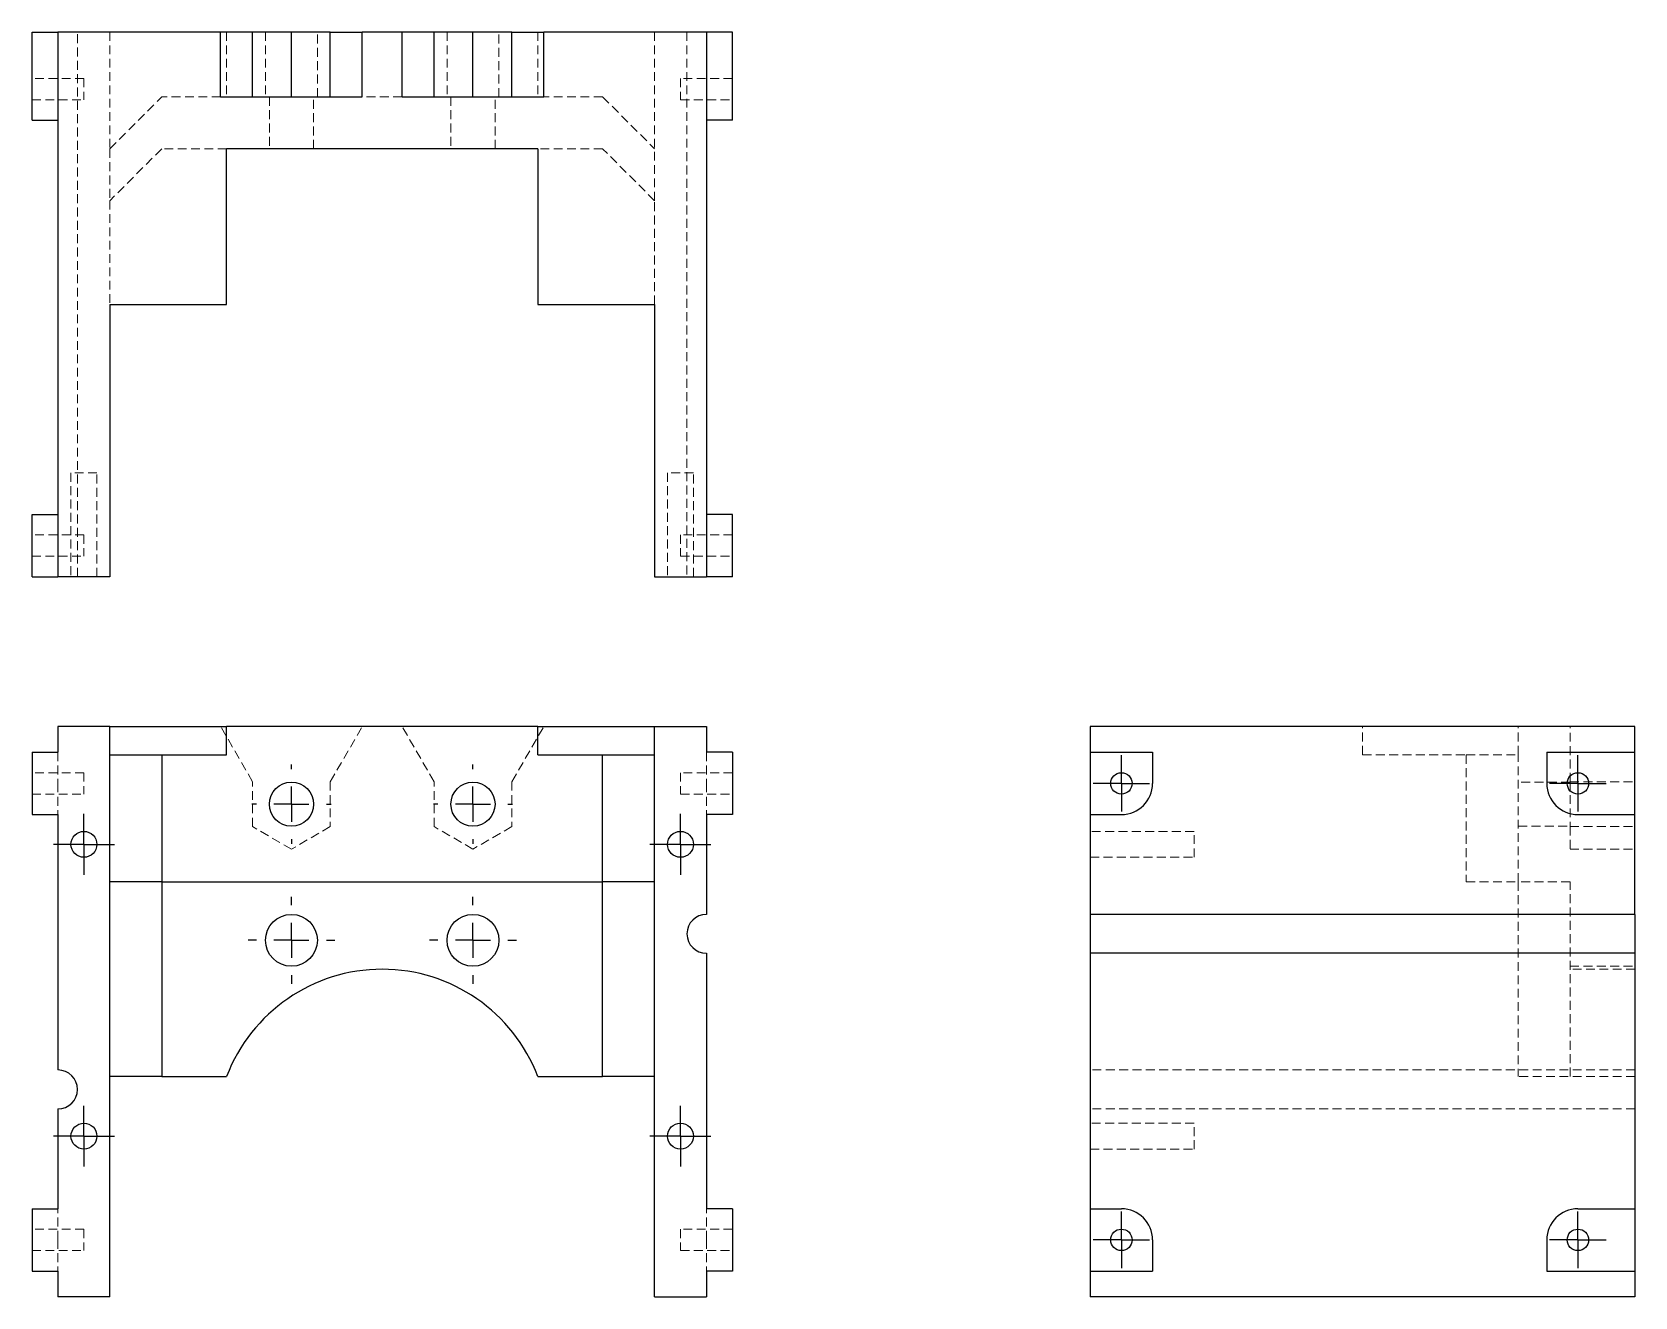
# Model space of a CAD drawing. Header units: millimetres. Extents: x 33 to 262, y 16 to 197.
import ezdxf

# ---------------------------------------------------------------- set-up
doc = ezdxf.new("R2010")
doc.units = ezdxf.units.MM
doc.linetypes.add('HIDDEN', pattern=[1.905, 1.27, -0.635])
doc.layers.add('10', color=7, linetype='Continuous')

# ---------------------------------------------------------------- blocks, each defined once
blk = doc.blocks.new('SW_CENTERMARKSYMBOL_0')
at = {"layer": '10', "color": 0}
for p, q in [((0, 5), (0, 5.65)), ((0, 0), (0, 2.5)), ((-5, 0), (-5.65, 0)), ((0, 0), (-2.5, 0)), ((0, 0), (0, -2.5)), ((0, 0), (2.5, 0)), ((5, 0), (5.65, 0)), ((0, -5), (0, -5.65))]:
    blk.add_line(p, q, dxfattribs=at)
blk = doc.blocks.new('SW_CENTERMARKSYMBOL_1')
at = {"layer": '10', "color": 0}
for p, q in [((0, 5), (0, 5.65)), ((0, 0), (0, 2.5)), ((-5, 0), (-5.65, 0)), ((0, 0), (-2.5, 0)), ((0, 0), (0, -2.5)), ((0, 0), (2.5, 0)), ((5, 0), (5.65, 0)), ((0, -5), (0, -5.65))]:
    blk.add_line(p, q, dxfattribs=at)
blk = doc.blocks.new('SW_CENTERMARKSYMBOL_2')
at = {"layer": '10', "color": 0}
for p, q in [((0, 5), (0, 6.2)), ((0, 0), (0, 2.5)), ((-5, 0), (-6.2, 0)), ((0, 0), (-2.5, 0)), ((0, 0), (0, -2.5)), ((0, 0), (2.5, 0)), ((5, 0), (6.2, 0)), ((0, -5), (0, -6.2))]:
    blk.add_line(p, q, dxfattribs=at)
blk = doc.blocks.new('SW_CENTERMARKSYMBOL_3')
at = {"layer": '10', "color": 0}
for p, q in [((0, 5), (0, 6.2)), ((0, 0), (0, 2.5)), ((-5, 0), (-6.2, 0)), ((0, 0), (-2.5, 0)), ((0, 0), (0, -2.5)), ((0, 0), (2.5, 0)), ((5, 0), (6.2, 0)), ((0, -5), (0, -6.2))]:
    blk.add_line(p, q, dxfattribs=at)
blk = doc.blocks.new('SW_CENTERMARKSYMBOL_4')
at = {"layer": '10', "color": 0}
for p, q in [((0, 2.5), (0, 4.35)), ((0, 0), (0, 2.5)), ((-2.5, 0), (-4.35, 0)), ((0, 0), (-2.5, 0)), ((0, 0), (0, -2.5)), ((0, 0), (2.5, 0)), ((2.5, 0), (4.35, 0)), ((0, -2.5), (0, -4.35))]:
    blk.add_line(p, q, dxfattribs=at)
blk = doc.blocks.new('SW_CENTERMARKSYMBOL_5')
at = {"layer": '10', "color": 0}
for p, q in [((0, 2.5), (0, 4.35)), ((0, 0), (0, 2.5)), ((-2.5, 0), (-4.35, 0)), ((0, 0), (-2.5, 0)), ((0, 0), (0, -2.5)), ((0, 0), (2.5, 0)), ((2.5, 0), (4.35, 0)), ((0, -2.5), (0, -4.35))]:
    blk.add_line(p, q, dxfattribs=at)
blk = doc.blocks.new('SW_CENTERMARKSYMBOL_6')
at = {"layer": '10', "color": 0}
for p, q in [((0, 2.5), (0, 4.35)), ((0, 0), (0, 2.5)), ((-2.5, 0), (-4.35, 0)), ((0, 0), (-2.5, 0)), ((0, 0), (0, -2.5)), ((0, 0), (2.5, 0)), ((2.5, 0), (4.35, 0)), ((0, -2.5), (0, -4.35))]:
    blk.add_line(p, q, dxfattribs=at)
blk = doc.blocks.new('SW_CENTERMARKSYMBOL_7')
at = {"layer": '10', "color": 0}
for p, q in [((0, 2.5), (0, 4.35)), ((0, 0), (0, 2.5)), ((-2.5, 0), (-4.35, 0)), ((0, 0), (-2.5, 0)), ((0, 0), (0, -2.5)), ((0, 0), (2.5, 0)), ((2.5, 0), (4.35, 0)), ((0, -2.5), (0, -4.35))]:
    blk.add_line(p, q, dxfattribs=at)
blk = doc.blocks.new('SW_CENTERMARKSYMBOL_8')
at = {"layer": '10', "color": 0}
for p, q in [((0, 2.5), (0, 4.03)), ((0, 0), (0, 2.5)), ((-2.5, 0), (-4.03, 0)), ((0, 0), (-2.5, 0)), ((0, 0), (0, -2.5)), ((0, 0), (2.5, 0)), ((2.5, 0), (4.03, 0)), ((0, -2.5), (0, -4.03))]:
    blk.add_line(p, q, dxfattribs=at)
blk = doc.blocks.new('SW_CENTERMARKSYMBOL_9')
at = {"layer": '10', "color": 0}
for p, q in [((0, 2.5), (0, 4.03)), ((0, 0), (0, 2.5)), ((-2.5, 0), (-4.03, 0)), ((0, 0), (-2.5, 0)), ((0, 0), (0, -2.5)), ((0, 0), (2.5, 0)), ((2.5, 0), (4.03, 0)), ((0, -2.5), (0, -4.03))]:
    blk.add_line(p, q, dxfattribs=at)
blk = doc.blocks.new('SW_CENTERMARKSYMBOL_10')
at = {"layer": '10', "color": 0}
for p, q in [((0, 2.5), (0, 4.03)), ((0, 0), (0, 2.5)), ((-2.5, 0), (-4.03, 0)), ((0, 0), (-2.5, 0)), ((0, 0), (0, -2.5)), ((0, 0), (2.5, 0)), ((2.5, 0), (4.03, 0)), ((0, -2.5), (0, -4.03))]:
    blk.add_line(p, q, dxfattribs=at)
blk = doc.blocks.new('SW_CENTERMARKSYMBOL_11')
at = {"layer": '10', "color": 0}
for p, q in [((0, 2.5), (0, 4.03)), ((0, 0), (0, 2.5)), ((-2.5, 0), (-4.03, 0)), ((0, 0), (-2.5, 0)), ((0, 0), (0, -2.5)), ((0, 0), (2.5, 0)), ((2.5, 0), (4.03, 0)), ((0, -2.5), (0, -4.03))]:
    blk.add_line(p, q, dxfattribs=at)

msp = doc.modelspace()

# ---------------------------------------------------------------- linework, layer by layer
at = {"color": 7, "linetype": 'Continuous', "lineweight": 25}
for p, q in [((33, 184.3), (33, 196.89)), ((33, 196.89), (36.7, 196.89)), ((36.7, 196.89), (36.7, 119.11)), ((59.92, 196.89), (36.7, 196.89)), ((59.92, 187.63), (59.92, 196.89)), ((64.48, 196.89), (59.92, 196.89)), ((64.48, 187.63), (64.48, 196.89)), ((70.04, 196.89), (64.48, 196.89)), ((70.04, 187.63), (70.04, 196.89)), ((75.59, 196.89), (70.04, 196.89)), ((75.59, 187.63), (75.59, 196.89)), ((75.59, 196.89), (80.16, 196.89)), ((80.16, 187.63), (80.16, 196.89)), ((85.84, 196.89), (80.16, 196.89)), ((85.84, 187.63), (85.84, 196.89)), ((90.41, 196.89), (85.84, 196.89)), ((90.41, 187.63), (90.41, 196.89)), ((95.96, 196.89), (90.41, 196.89)), ((95.96, 187.63), (95.96, 196.89)), ((101.52, 196.89), (95.96, 196.89)), ((101.52, 187.63), (101.52, 196.89)), ((101.52, 196.89), (106.08, 196.89)), ((106.08, 187.63), (106.08, 196.89)), ((129.3, 196.89), (106.08, 196.89)), ((129.3, 196.89), (129.3, 119.11)), ((133, 196.89), (129.3, 196.89)), ((133, 184.3), (133, 196.89)), ((59.92, 187.63), (80.16, 187.63)), ((85.84, 187.63), (106.08, 187.63)), ((33, 184.3), (36.7, 184.3)), ((133, 184.3), (129.3, 184.3)), ((60.78, 158), (60.78, 180.22)), ((105.22, 180.22), (60.78, 180.22)), ((105.22, 180.22), (105.22, 158)), ((44.11, 158), (60.78, 158)), ((44.11, 158), (44.11, 119.11)), ((105.22, 158), (121.89, 158)), ((121.89, 158), (121.89, 119.11)), ((33, 128), (36.7, 128)), ((33, 119.11), (33, 128)), ((133, 128), (129.3, 128)), ((133, 119.11), (133, 128)), ((33, 119.11), (36.7, 119.11)), ((44.11, 119.11), (36.7, 119.11)), ((121.89, 119.11), (129.3, 119.11)), ((133, 119.11), (129.3, 119.11)), ((36.7, 97.74), (36.7, 94.04)), ((44.11, 97.74), (36.7, 97.74)), ((44.11, 16.26), (44.11, 97.74)), ((44.11, 97.74), (60.78, 97.74)), ((60.78, 93.67), (60.78, 97.74)), ((105.22, 97.74), (60.78, 97.74)), ((105.22, 93.67), (105.22, 97.74)), ((105.22, 97.74), (121.89, 97.74)), ((121.89, 16.26), (121.89, 97.74)), ((121.89, 97.74), (129.3, 97.74)), ((129.3, 97.74), (129.3, 94.04)), ((261.89, 97.74), (184.11, 97.74)), ((184.11, 97.74), (184.11, 94.04)), ((261.89, 94.04), (261.89, 97.74)), ((33, 94.04), (33, 85.15)), ((33, 94.04), (36.7, 94.04)), ((133, 94.04), (129.3, 94.04)), ((133, 94.04), (133, 85.15)), ((184.11, 94.04), (184.11, 85.15)), ((184.11, 94.04), (193, 94.04)), ((193, 94.04), (193, 89.59)), ((249.3, 94.04), (249.3, 89.59)), ((249.3, 94.04), (261.89, 94.04)), ((261.89, 85.15), (261.89, 94.04)), ((44.11, 93.67), (60.78, 93.67)), ((51.52, 93.67), (51.52, 75.52)), ((105.22, 93.67), (121.89, 93.67)), ((114.48, 75.52), (114.48, 93.67)), ((33, 85.15), (36.7, 85.15)), ((36.7, 85.15), (36.7, 48.67)), ((129.3, 85.15), (129.3, 70.89)), ((133, 85.15), (129.3, 85.15)), ((184.11, 85.15), (188.56, 85.15)), ((184.11, 85.15), (184.11, 70.89)), ((253.74, 85.15), (261.89, 85.15)), ((261.89, 70.89), (261.89, 85.15)), ((51.52, 75.52), (44.11, 75.52)), ((51.52, 75.52), (51.52, 47.74)), ((51.52, 75.52), (114.48, 75.52)), ((121.89, 75.52), (114.48, 75.52)), ((114.48, 47.74), (114.48, 75.52)), ((261.89, 70.89), (184.11, 70.89)), ((184.11, 70.89), (184.11, 65.33)), ((261.89, 70.89), (261.89, 65.33)), ((129.3, 65.33), (129.3, 28.85)), ((261.89, 65.33), (184.11, 65.33)), ((184.11, 65.33), (184.11, 28.85)), ((261.89, 65.33), (261.89, 28.85)), ((51.52, 47.74), (44.11, 47.74)), ((51.52, 47.74), (60.78, 47.74)), ((105.22, 47.74), (114.48, 47.74)), ((121.89, 47.74), (114.48, 47.74)), ((36.7, 43.11), (36.7, 28.85)), ((33, 28.85), (33, 19.96)), ((33, 28.85), (36.7, 28.85)), ((133, 28.85), (129.3, 28.85)), ((133, 28.85), (133, 19.96)), ((184.11, 28.85), (184.11, 19.96)), ((184.11, 28.85), (188.56, 28.85)), ((253.74, 28.85), (261.89, 28.85)), ((261.89, 28.85), (261.89, 19.96)), ((193, 24.41), (193, 19.96)), ((249.3, 24.41), (249.3, 19.96)), ((33, 19.96), (36.7, 19.96)), ((36.7, 19.96), (36.7, 16.26)), ((133, 19.96), (129.3, 19.96)), ((129.3, 19.96), (129.3, 16.26)), ((184.11, 19.96), (193, 19.96)), ((184.11, 19.96), (184.11, 16.26)), ((249.3, 19.96), (261.89, 19.96)), ((261.89, 19.96), (261.89, 16.26)), ((44.11, 16.26), (36.7, 16.26)), ((121.89, 16.26), (129.3, 16.26)), ((261.89, 16.26), (184.11, 16.26))]:
    msp.add_line(p, q, dxfattribs=at)
at = {"color": 7, "linetype": 'HIDDEN', "lineweight": 18}
for p, q in [((39.48, 119.11), (39.48, 196.89)), ((44.11, 196.89), (44.11, 180.22)), ((60.78, 196.89), (60.78, 187.63)), ((66.33, 196.89), (66.33, 187.63)), ((73.74, 187.63), (73.74, 196.89)), ((92.26, 196.89), (92.26, 187.63)), ((99.67, 187.63), (99.67, 196.89)), ((105.22, 196.89), (105.22, 187.63)), ((121.89, 196.89), (121.89, 180.22)), ((126.52, 196.89), (126.52, 119.11)), ((40.41, 190.27), (33, 190.27)), ((40.41, 190.27), (40.41, 187.21)), ((125.59, 190.27), (125.59, 187.21)), ((133, 190.27), (125.59, 190.27)), ((33, 187.21), (40.41, 187.21)), ((44.11, 180.22), (51.52, 187.63)), ((59.92, 187.63), (51.52, 187.63)), ((66.89, 187.63), (66.89, 180.22)), ((73.19, 180.22), (73.19, 187.63)), ((85.84, 187.63), (80.16, 187.63)), ((92.81, 187.63), (92.81, 180.22)), ((99.11, 180.22), (99.11, 187.63)), ((114.48, 187.63), (106.08, 187.63)), ((114.48, 187.63), (121.89, 180.22)), ((125.59, 187.21), (133, 187.21)), ((51.52, 180.22), (44.11, 172.81)), ((44.11, 180.22), (44.11, 172.81)), ((60.78, 180.22), (51.52, 180.22)), ((114.48, 180.22), (105.22, 180.22)), ((121.89, 172.81), (114.48, 180.22)), ((121.89, 172.81), (121.89, 180.22)), ((44.11, 172.81), (44.11, 158)), ((121.89, 158), (121.89, 172.81)), ((42.26, 133.93), (38.56, 133.93)), ((38.56, 133.93), (38.56, 119.11)), ((42.26, 119.11), (42.26, 133.93)), ((127.44, 133.93), (123.74, 133.93)), ((123.74, 133.93), (123.74, 119.11)), ((127.44, 119.11), (127.44, 133.93)), ((40.41, 125.08), (33, 125.08)), ((40.41, 125.08), (40.41, 122.03)), ((125.59, 125.08), (125.59, 122.03)), ((133, 125.08), (125.59, 125.08)), ((33, 122.03), (40.41, 122.03)), ((125.59, 122.03), (133, 122.03)), ((64.48, 89.84), (59.92, 97.74)), ((75.59, 89.84), (80.16, 97.74)), ((90.41, 89.84), (85.84, 97.74)), ((101.52, 89.84), (106.08, 97.74)), ((223, 93.67), (223, 97.74)), ((245.22, 93.67), (245.22, 97.74)), ((252.63, 89.84), (252.63, 97.74)), ((36.7, 94.04), (36.7, 89.59)), ((129.3, 94.04), (129.3, 89.59)), ((223, 93.67), (237.81, 93.67)), ((237.81, 93.67), (245.22, 93.67)), ((237.81, 93.67), (237.81, 75.52)), ((245.22, 75.52), (245.22, 93.67)), ((40.41, 91.12), (33, 91.12)), ((36.7, 89.59), (36.7, 85.15)), ((40.41, 91.12), (40.41, 88.06)), ((64.48, 83.42), (64.48, 89.84)), ((75.59, 89.84), (75.59, 83.42)), ((90.41, 83.42), (90.41, 89.84)), ((101.52, 89.84), (101.52, 83.42)), ((125.59, 91.12), (125.59, 88.06)), ((133, 91.12), (125.59, 91.12)), ((129.3, 89.59), (129.3, 85.15)), ((252.63, 89.78), (245.22, 89.78)), ((252.63, 89.84), (252.63, 83.42)), ((252.63, 89.84), (261.89, 89.84)), ((33, 88.06), (40.41, 88.06)), ((125.59, 88.06), (133, 88.06)), ((70.04, 80.21), (64.48, 83.42)), ((75.59, 83.42), (70.04, 80.21)), ((95.96, 80.21), (90.41, 83.42)), ((101.52, 83.42), (95.96, 80.21)), ((198.93, 82.74), (184.11, 82.74)), ((198.93, 79.04), (198.93, 82.74)), ((245.22, 83.48), (252.63, 83.48)), ((252.63, 83.42), (261.89, 83.42)), ((252.63, 83.42), (252.63, 80.21)), ((252.63, 80.21), (261.89, 80.21)), ((184.11, 79.04), (198.93, 79.04)), ((237.81, 75.52), (245.22, 75.52)), ((245.22, 75.52), (245.22, 47.74)), ((252.63, 75.52), (245.22, 75.52)), ((252.63, 47.74), (252.63, 75.52)), ((252.63, 63.48), (261.89, 63.48)), ((261.89, 63.05), (252.63, 63.05)), ((261.89, 48.67), (184.11, 48.67)), ((261.89, 47.74), (245.22, 47.74)), ((261.89, 43.11), (184.11, 43.11)), ((198.93, 41.07), (184.11, 41.07)), ((198.93, 39.22), (198.93, 41.07)), ((198.93, 37.37), (198.93, 39.22)), ((184.11, 37.37), (198.93, 37.37)), ((36.7, 24.41), (36.7, 28.85)), ((129.3, 24.41), (129.3, 28.85)), ((40.41, 25.94), (33, 25.94)), ((40.41, 25.94), (40.41, 22.88)), ((125.59, 25.94), (125.59, 22.88)), ((133, 25.94), (125.59, 25.94)), ((36.7, 24.41), (36.7, 19.96)), ((129.3, 24.41), (129.3, 19.96)), ((33, 22.88), (40.41, 22.88)), ((125.59, 22.88), (133, 22.88))]:
    msp.add_line(p, q, dxfattribs=at)
at = {"color": 7, "linetype": 'Continuous', "lineweight": 25}
for centre, radius in [((70.04, 86.63), 3.15), ((95.96, 86.63), 3.15), ((188.56, 89.59), 1.53), ((253.74, 89.59), 1.53), ((40.41, 80.89), 1.85), ((125.59, 80.89), 1.85), ((70.04, 67.19), 3.7), ((95.96, 67.19), 3.7), ((40.41, 39.22), 1.85), ((125.59, 39.22), 1.85), ((188.56, 24.41), 1.53), ((253.74, 24.41), 1.53)]:
    msp.add_circle(centre, radius, dxfattribs=at)
for centre, radius, start, end in [((188.56, 89.59), 4.44, 270, 0), ((253.74, 89.59), 4.44, 180, 270), ((129.3, 68.11), 2.78, 90, 270), ((83, 39.27), 23.78, 20.8645, 159.1355), ((36.7, 45.89), 2.78, 270, 90), ((188.56, 24.41), 4.44, 0, 90), ((253.74, 24.41), 4.44, 90, 180)]:
    msp.add_arc(centre, radius, start, end, dxfattribs=at)

# ---------------------------------------------------------------- block references
at = {"layer": '10'}
for name, p in [('SW_CENTERMARKSYMBOL_0', (70.04, 86.63)), ('SW_CENTERMARKSYMBOL_1', (95.96, 86.63)), ('SW_CENTERMARKSYMBOL_11', (188.56, 89.59)), ('SW_CENTERMARKSYMBOL_10', (253.74, 89.59)), ('SW_CENTERMARKSYMBOL_6', (40.41, 80.89)), ('SW_CENTERMARKSYMBOL_4', (125.59, 80.89)), ('SW_CENTERMARKSYMBOL_3', (70.04, 67.19)), ('SW_CENTERMARKSYMBOL_2', (95.96, 67.19)), ('SW_CENTERMARKSYMBOL_7', (40.41, 39.22)), ('SW_CENTERMARKSYMBOL_5', (125.59, 39.22)), ('SW_CENTERMARKSYMBOL_8', (188.56, 24.41)), ('SW_CENTERMARKSYMBOL_9', (253.74, 24.41))]:
    msp.add_blockref(name, p, dxfattribs=at)

doc.saveas('drawing.dxf')
